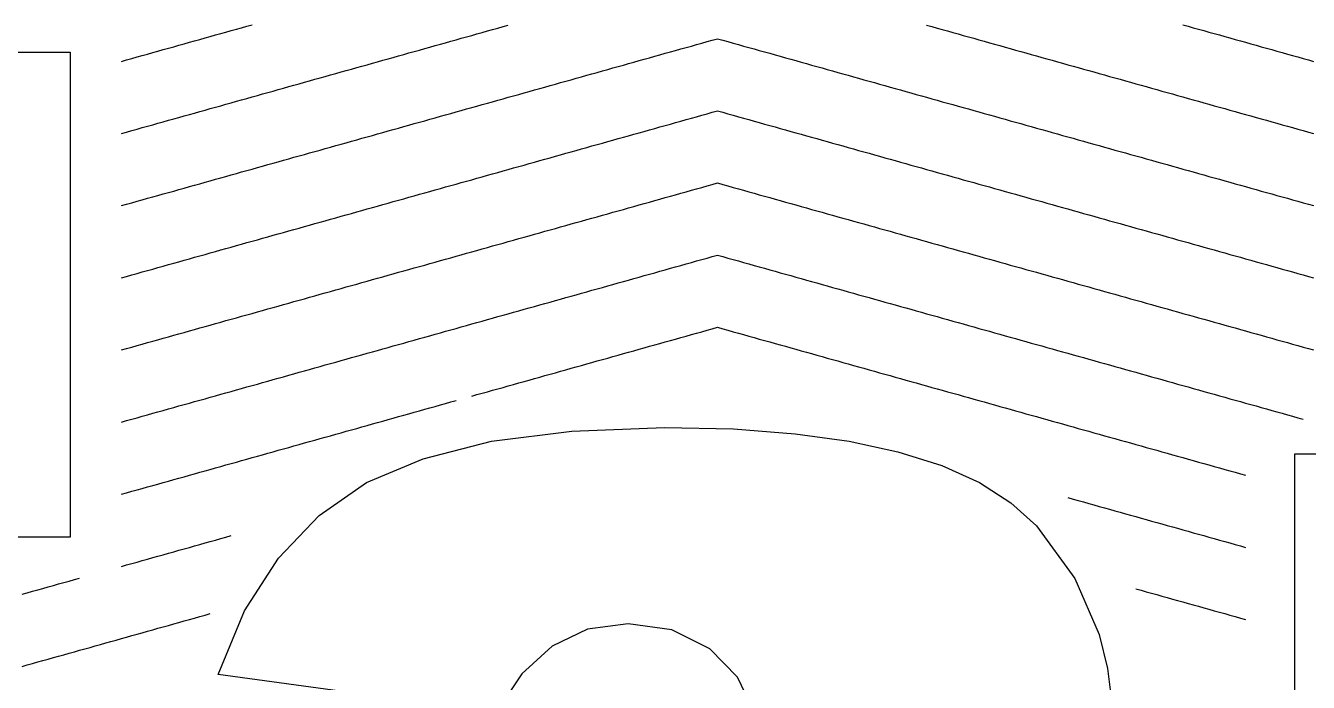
# Model space of a CAD drawing. Header units: millimetres. Extents: x 7 to 193, y 7 to 313.
# Drawn here: x 69.3 to 126.2, y 251.9 to 281 of the extents above; entities that cross this region are included whole.
import ezdxf

# ---------------------------------------------------------------- set-up
doc = ezdxf.new("R2010")
doc.units = ezdxf.units.MM
doc.layers.add('STUDY_GUIDES', color=7, linetype='Continuous')
doc.layers.add('STUDY_LETTER_BOUNDARY', color=7, linetype='Continuous')

msp = doc.modelspace()

# ---------------------------------------------------------------- linework, layer by layer
at = {"layer": 'STUDY_GUIDES'}
for points in [[(73.552, 279.3946), (73.784, 279.4595), (74.016, 279.5245), (74.248, 279.5894), (74.48, 279.6544), (74.712, 279.7194), (74.944, 279.7843), (75.176, 279.8493), (75.408, 279.9142), (75.64, 279.9792), (75.872, 280.0442), (76.104, 280.1091), (76.336, 280.1741), (76.568, 280.239), (76.8, 280.304), (77.032, 280.369), (77.264, 280.4339), (77.496, 280.4989), (77.728, 280.5638), (77.96, 280.6288), (78.192, 280.6938), (78.424, 280.7587), (78.656, 280.8237), (78.888, 280.8886), (79.12, 280.9536), (79.352, 281.0186)], [(73.552, 276.1946), (73.784, 276.2595), (74.016, 276.3245), (74.248, 276.3894), (74.48, 276.4544), (74.712, 276.5194), (74.944, 276.5843), (75.176, 276.6493), (75.408, 276.7142), (75.64, 276.7792), (75.872, 276.8442), (76.104, 276.9091), (76.336, 276.9741), (76.568, 277.039), (76.8, 277.104), (77.032, 277.169), (77.264, 277.2339), (77.496, 277.2989), (77.728, 277.3638), (77.96, 277.4288), (78.192, 277.4938), (78.424, 277.5587), (78.656, 277.6237), (78.888, 277.6886), (79.12, 277.7536), (79.352, 277.8186), (79.584, 277.8835), (79.816, 277.9485), (80.048, 278.0134), (80.28, 278.0784), (80.512, 278.1434), (80.744, 278.2083), (80.976, 278.2733), (81.208, 278.3382), (81.44, 278.4032), (81.672, 278.4682), (81.904, 278.5331), (82.136, 278.5981), (82.368, 278.663), (82.6, 278.728), (82.832, 278.793), (83.064, 278.8579), (83.296, 278.9229), (83.528, 278.9878), (83.76, 279.0528), (83.992, 279.1178), (84.224, 279.1827), (84.456, 279.2477), (84.688, 279.3126), (84.92, 279.3776), (85.152, 279.4426), (85.384, 279.5075), (85.616, 279.5725), (85.848, 279.6374), (86.08, 279.7024), (86.312, 279.7674), (86.544, 279.8323), (86.776, 279.8973), (87.008, 279.9622), (87.24, 280.0272), (87.472, 280.0922), (87.704, 280.1571), (87.936, 280.2221), (88.168, 280.287), (88.4, 280.352), (88.632, 280.417), (88.864, 280.4819), (89.096, 280.5469), (89.328, 280.6118), (89.56, 280.6768), (89.792, 280.7418), (90.024, 280.8067), (90.256, 280.8717), (90.488, 280.9366), (90.72, 281.0016)], [(109.28, 281.0016), (109.512, 280.9366), (109.744, 280.8717), (109.976, 280.8067), (110.208, 280.7418), (110.44, 280.6768), (110.672, 280.6118), (110.904, 280.5469), (111.136, 280.4819), (111.368, 280.417), (111.6, 280.352), (111.832, 280.287), (112.064, 280.2221), (112.296, 280.1571), (112.528, 280.0922), (112.76, 280.0272), (112.992, 279.9622), (113.224, 279.8973), (113.456, 279.8323), (113.688, 279.7674), (113.92, 279.7024), (114.152, 279.6374), (114.384, 279.5725), (114.616, 279.5075), (114.848, 279.4426), (115.08, 279.3776), (115.312, 279.3126), (115.544, 279.2477), (115.776, 279.1827), (116.008, 279.1178), (116.24, 279.0528), (116.472, 278.9878), (116.704, 278.9229), (116.936, 278.8579), (117.168, 278.793), (117.4, 278.728), (117.632, 278.663), (117.864, 278.5981), (118.096, 278.5331), (118.328, 278.4682), (118.56, 278.4032), (118.792, 278.3382), (119.024, 278.2733), (119.256, 278.2083), (119.488, 278.1434), (119.72, 278.0784), (119.952, 278.0134), (120.184, 277.9485), (120.416, 277.8835), (120.648, 277.8186), (120.88, 277.7536), (121.112, 277.6886), (121.344, 277.6237), (121.576, 277.5587), (121.808, 277.4938), (122.04, 277.4288), (122.272, 277.3638), (122.504, 277.2989), (122.736, 277.2339), (122.968, 277.169), (123.2, 277.104), (123.432, 277.039), (123.664, 276.9741), (123.896, 276.9091), (124.128, 276.8442), (124.36, 276.7792), (124.592, 276.7142), (124.824, 276.6493), (125.056, 276.5843), (125.288, 276.5194), (125.52, 276.4544), (125.752, 276.3894), (125.984, 276.3245), (126.216, 276.2595), (126.448, 276.1946)], [(120.648, 281.0186), (120.88, 280.9536), (121.112, 280.8886), (121.344, 280.8237), (121.576, 280.7587), (121.808, 280.6938), (122.04, 280.6288), (122.272, 280.5638), (122.504, 280.4989), (122.736, 280.4339), (122.968, 280.369), (123.2, 280.304), (123.432, 280.239), (123.664, 280.1741), (123.896, 280.1091), (124.128, 280.0442), (124.36, 279.9792), (124.592, 279.9142), (124.824, 279.8493), (125.056, 279.7843), (125.288, 279.7194), (125.52, 279.6544), (125.752, 279.5894), (125.984, 279.5245), (126.216, 279.4595), (126.448, 279.3946)], [(73.552, 272.9946), (73.784, 273.0595), (74.016, 273.1245), (74.248, 273.1894), (74.48, 273.2544), (74.712, 273.3194), (74.944, 273.3843), (75.176, 273.4493), (75.408, 273.5142), (75.64, 273.5792), (75.872, 273.6442), (76.104, 273.7091), (76.336, 273.7741), (76.568, 273.839), (76.8, 273.904), (77.032, 273.969), (77.264, 274.0339), (77.496, 274.0989), (77.728, 274.1638), (77.96, 274.2288), (78.192, 274.2938), (78.424, 274.3587), (78.656, 274.4237), (78.888, 274.4886), (79.12, 274.5536), (79.352, 274.6186), (79.584, 274.6835), (79.816, 274.7485), (80.048, 274.8134), (80.28, 274.8784), (80.512, 274.9434), (80.744, 275.0083), (80.976, 275.0733), (81.208, 275.1382), (81.44, 275.2032), (81.672, 275.2682), (81.904, 275.3331), (82.136, 275.3981), (82.368, 275.463), (82.6, 275.528), (82.832, 275.593), (83.064, 275.6579), (83.296, 275.7229), (83.528, 275.7878), (83.76, 275.8528), (83.992, 275.9178), (84.224, 275.9827), (84.456, 276.0477), (84.688, 276.1126), (84.92, 276.1776), (85.152, 276.2426), (85.384, 276.3075), (85.616, 276.3725), (85.848, 276.4374), (86.08, 276.5024), (86.312, 276.5674), (86.544, 276.6323), (86.776, 276.6973), (87.008, 276.7622), (87.24, 276.8272), (87.472, 276.8922), (87.704, 276.9571), (87.936, 277.0221), (88.168, 277.087), (88.4, 277.152), (88.632, 277.217), (88.864, 277.2819), (89.096, 277.3469), (89.328, 277.4118), (89.56, 277.4768), (89.792, 277.5418), (90.024, 277.6067), (90.256, 277.6717), (90.488, 277.7366), (90.72, 277.8016), (90.952, 277.8666), (91.184, 277.9315), (91.416, 277.9965), (91.648, 278.0614), (91.88, 278.1264), (92.112, 278.1914), (92.344, 278.2563), (92.576, 278.3213), (92.808, 278.3862), (93.04, 278.4512), (93.272, 278.5162), (93.504, 278.5811), (93.736, 278.6461), (93.968, 278.711), (94.2, 278.776), (94.432, 278.841), (94.664, 278.9059), (94.896, 278.9709), (95.128, 279.0358), (95.36, 279.1008), (95.592, 279.1658), (95.824, 279.2307), (96.056, 279.2957), (96.288, 279.3606), (96.52, 279.4256), (96.752, 279.4906), (96.984, 279.5555), (97.216, 279.6205), (97.448, 279.6854), (97.68, 279.7504), (97.912, 279.8154), (98.144, 279.8803), (98.376, 279.9453), (98.608, 280.0102), (98.84, 280.0752), (99.072, 280.1402), (99.304, 280.2051), (99.536, 280.2701), (99.768, 280.335), (100, 280.4), (100.232, 280.335), (100.464, 280.2701), (100.696, 280.2051), (100.928, 280.1402), (101.16, 280.0752), (101.392, 280.0102), (101.624, 279.9453), (101.856, 279.8803), (102.088, 279.8154), (102.32, 279.7504), (102.552, 279.6854), (102.784, 279.6205), (103.016, 279.5555), (103.248, 279.4906), (103.48, 279.4256), (103.712, 279.3606), (103.944, 279.2957), (104.176, 279.2307), (104.408, 279.1658), (104.64, 279.1008), (104.872, 279.0358), (105.104, 278.9709), (105.336, 278.9059), (105.568, 278.841), (105.8, 278.776), (106.032, 278.711), (106.264, 278.6461), (106.496, 278.5811), (106.728, 278.5162), (106.96, 278.4512), (107.192, 278.3862), (107.424, 278.3213), (107.656, 278.2563), (107.888, 278.1914), (108.12, 278.1264), (108.352, 278.0614), (108.584, 277.9965), (108.816, 277.9315), (109.048, 277.8666), (109.28, 277.8016), (109.512, 277.7366), (109.744, 277.6717), (109.976, 277.6067), (110.208, 277.5418), (110.44, 277.4768), (110.672, 277.4118), (110.904, 277.3469), (111.136, 277.2819), (111.368, 277.217), (111.6, 277.152), (111.832, 277.087), (112.064, 277.0221), (112.296, 276.9571), (112.528, 276.8922), (112.76, 276.8272), (112.992, 276.7622), (113.224, 276.6973), (113.456, 276.6323), (113.688, 276.5674), (113.92, 276.5024), (114.152, 276.4374), (114.384, 276.3725), (114.616, 276.3075), (114.848, 276.2426), (115.08, 276.1776), (115.312, 276.1126), (115.544, 276.0477), (115.776, 275.9827), (116.008, 275.9178), (116.24, 275.8528), (116.472, 275.7878), (116.704, 275.7229), (116.936, 275.6579), (117.168, 275.593), (117.4, 275.528), (117.632, 275.463), (117.864, 275.3981), (118.096, 275.3331), (118.328, 275.2682), (118.56, 275.2032), (118.792, 275.1382), (119.024, 275.0733), (119.256, 275.0083), (119.488, 274.9434), (119.72, 274.8784), (119.952, 274.8134), (120.184, 274.7485), (120.416, 274.6835), (120.648, 274.6186), (120.88, 274.5536), (121.112, 274.4886), (121.344, 274.4237), (121.576, 274.3587), (121.808, 274.2938), (122.04, 274.2288), (122.272, 274.1638), (122.504, 274.0989), (122.736, 274.0339), (122.968, 273.969), (123.2, 273.904), (123.432, 273.839), (123.664, 273.7741), (123.896, 273.7091), (124.128, 273.6442), (124.36, 273.5792), (124.592, 273.5142), (124.824, 273.4493), (125.056, 273.3843), (125.288, 273.3194), (125.52, 273.2544), (125.752, 273.1894), (125.984, 273.1245), (126.216, 273.0595), (126.448, 272.9946)], [(73.552, 269.7946), (73.784, 269.8595), (74.016, 269.9245), (74.248, 269.9894), (74.48, 270.0544), (74.712, 270.1194), (74.944, 270.1843), (75.176, 270.2493), (75.408, 270.3142), (75.64, 270.3792), (75.872, 270.4442), (76.104, 270.5091), (76.336, 270.5741), (76.568, 270.639), (76.8, 270.704), (77.032, 270.769), (77.264, 270.8339), (77.496, 270.8989), (77.728, 270.9638), (77.96, 271.0288), (78.192, 271.0938), (78.424, 271.1587), (78.656, 271.2237), (78.888, 271.2886), (79.12, 271.3536), (79.352, 271.4186), (79.584, 271.4835), (79.816, 271.5485), (80.048, 271.6134), (80.28, 271.6784), (80.512, 271.7434), (80.744, 271.8083), (80.976, 271.8733), (81.208, 271.9382), (81.44, 272.0032), (81.672, 272.0682), (81.904, 272.1331), (82.136, 272.1981), (82.368, 272.263), (82.6, 272.328), (82.832, 272.393), (83.064, 272.4579), (83.296, 272.5229), (83.528, 272.5878), (83.76, 272.6528), (83.992, 272.7178), (84.224, 272.7827), (84.456, 272.8477), (84.688, 272.9126), (84.92, 272.9776), (85.152, 273.0426), (85.384, 273.1075), (85.616, 273.1725), (85.848, 273.2374), (86.08, 273.3024), (86.312, 273.3674), (86.544, 273.4323), (86.776, 273.4973), (87.008, 273.5622), (87.24, 273.6272), (87.472, 273.6922), (87.704, 273.7571), (87.936, 273.8221), (88.168, 273.887), (88.4, 273.952), (88.632, 274.017), (88.864, 274.0819), (89.096, 274.1469), (89.328, 274.2118), (89.56, 274.2768), (89.792, 274.3418), (90.024, 274.4067), (90.256, 274.4717), (90.488, 274.5366), (90.72, 274.6016), (90.952, 274.6666), (91.184, 274.7315), (91.416, 274.7965), (91.648, 274.8614), (91.88, 274.9264), (92.112, 274.9914), (92.344, 275.0563), (92.576, 275.1213), (92.808, 275.1862), (93.04, 275.2512), (93.272, 275.3162), (93.504, 275.3811), (93.736, 275.4461), (93.968, 275.511), (94.2, 275.576), (94.432, 275.641), (94.664, 275.7059), (94.896, 275.7709), (95.128, 275.8358), (95.36, 275.9008), (95.592, 275.9658), (95.824, 276.0307), (96.056, 276.0957), (96.288, 276.1606), (96.52, 276.2256), (96.752, 276.2906), (96.984, 276.3555), (97.216, 276.4205), (97.448, 276.4854), (97.68, 276.5504), (97.912, 276.6154), (98.144, 276.6803), (98.376, 276.7453), (98.608, 276.8102), (98.84, 276.8752), (99.072, 276.9402), (99.304, 277.0051), (99.536, 277.0701), (99.768, 277.135), (100, 277.2), (100.232, 277.135), (100.464, 277.0701), (100.696, 277.0051), (100.928, 276.9402), (101.16, 276.8752), (101.392, 276.8102), (101.624, 276.7453), (101.856, 276.6803), (102.088, 276.6154), (102.32, 276.5504), (102.552, 276.4854), (102.784, 276.4205), (103.016, 276.3555), (103.248, 276.2906), (103.48, 276.2256), (103.712, 276.1606), (103.944, 276.0957), (104.176, 276.0307), (104.408, 275.9658), (104.64, 275.9008), (104.872, 275.8358), (105.104, 275.7709), (105.336, 275.7059), (105.568, 275.641), (105.8, 275.576), (106.032, 275.511), (106.264, 275.4461), (106.496, 275.3811), (106.728, 275.3162), (106.96, 275.2512), (107.192, 275.1862), (107.424, 275.1213), (107.656, 275.0563), (107.888, 274.9914), (108.12, 274.9264), (108.352, 274.8614), (108.584, 274.7965), (108.816, 274.7315), (109.048, 274.6666), (109.28, 274.6016), (109.512, 274.5366), (109.744, 274.4717), (109.976, 274.4067), (110.208, 274.3418), (110.44, 274.2768), (110.672, 274.2118), (110.904, 274.1469), (111.136, 274.0819), (111.368, 274.017), (111.6, 273.952), (111.832, 273.887), (112.064, 273.8221), (112.296, 273.7571), (112.528, 273.6922), (112.76, 273.6272), (112.992, 273.5622), (113.224, 273.4973), (113.456, 273.4323), (113.688, 273.3674), (113.92, 273.3024), (114.152, 273.2374), (114.384, 273.1725), (114.616, 273.1075), (114.848, 273.0426), (115.08, 272.9776), (115.312, 272.9126), (115.544, 272.8477), (115.776, 272.7827), (116.008, 272.7178), (116.24, 272.6528), (116.472, 272.5878), (116.704, 272.5229), (116.936, 272.4579), (117.168, 272.393), (117.4, 272.328), (117.632, 272.263), (117.864, 272.1981), (118.096, 272.1331), (118.328, 272.0682), (118.56, 272.0032), (118.792, 271.9382), (119.024, 271.8733), (119.256, 271.8083), (119.488, 271.7434), (119.72, 271.6784), (119.952, 271.6134), (120.184, 271.5485), (120.416, 271.4835), (120.648, 271.4186), (120.88, 271.3536), (121.112, 271.2886), (121.344, 271.2237), (121.576, 271.1587), (121.808, 271.0938), (122.04, 271.0288), (122.272, 270.9638), (122.504, 270.8989), (122.736, 270.8339), (122.968, 270.769), (123.2, 270.704), (123.432, 270.639), (123.664, 270.5741), (123.896, 270.5091), (124.128, 270.4442), (124.36, 270.3792), (124.592, 270.3142), (124.824, 270.2493), (125.056, 270.1843), (125.288, 270.1194), (125.52, 270.0544), (125.752, 269.9894), (125.984, 269.9245), (126.216, 269.8595), (126.448, 269.7946)], [(73.552, 266.5946), (73.784, 266.6595), (74.016, 266.7245), (74.248, 266.7894), (74.48, 266.8544), (74.712, 266.9194), (74.944, 266.9843), (75.176, 267.0493), (75.408, 267.1142), (75.64, 267.1792), (75.872, 267.2442), (76.104, 267.3091), (76.336, 267.3741), (76.568, 267.439), (76.8, 267.504), (77.032, 267.569), (77.264, 267.6339), (77.496, 267.6989), (77.728, 267.7638), (77.96, 267.8288), (78.192, 267.8938), (78.424, 267.9587), (78.656, 268.0237), (78.888, 268.0886), (79.12, 268.1536), (79.352, 268.2186), (79.584, 268.2835), (79.816, 268.3485), (80.048, 268.4134), (80.28, 268.4784), (80.512, 268.5434), (80.744, 268.6083), (80.976, 268.6733), (81.208, 268.7382), (81.44, 268.8032), (81.672, 268.8682), (81.904, 268.9331), (82.136, 268.9981), (82.368, 269.063), (82.6, 269.128), (82.832, 269.193), (83.064, 269.2579), (83.296, 269.3229), (83.528, 269.3878), (83.76, 269.4528), (83.992, 269.5178), (84.224, 269.5827), (84.456, 269.6477), (84.688, 269.7126), (84.92, 269.7776), (85.152, 269.8426), (85.384, 269.9075), (85.616, 269.9725), (85.848, 270.0374), (86.08, 270.1024), (86.312, 270.1674), (86.544, 270.2323), (86.776, 270.2973), (87.008, 270.3622), (87.24, 270.4272), (87.472, 270.4922), (87.704, 270.5571), (87.936, 270.6221), (88.168, 270.687), (88.4, 270.752), (88.632, 270.817), (88.864, 270.8819), (89.096, 270.9469), (89.328, 271.0118), (89.56, 271.0768), (89.792, 271.1418), (90.024, 271.2067), (90.256, 271.2717), (90.488, 271.3366), (90.72, 271.4016), (90.952, 271.4666), (91.184, 271.5315), (91.416, 271.5965), (91.648, 271.6614), (91.88, 271.7264), (92.112, 271.7914), (92.344, 271.8563), (92.576, 271.9213), (92.808, 271.9862), (93.04, 272.0512), (93.272, 272.1162), (93.504, 272.1811), (93.736, 272.2461), (93.968, 272.311), (94.2, 272.376), (94.432, 272.441), (94.664, 272.5059), (94.896, 272.5709), (95.128, 272.6358), (95.36, 272.7008), (95.592, 272.7658), (95.824, 272.8307), (96.056, 272.8957), (96.288, 272.9606), (96.52, 273.0256), (96.752, 273.0906), (96.984, 273.1555), (97.216, 273.2205), (97.448, 273.2854), (97.68, 273.3504), (97.912, 273.4154), (98.144, 273.4803), (98.376, 273.5453), (98.608, 273.6102), (98.84, 273.6752), (99.072, 273.7402), (99.304, 273.8051), (99.536, 273.8701), (99.768, 273.935), (100, 274), (100.232, 273.935), (100.464, 273.8701), (100.696, 273.8051), (100.928, 273.7402), (101.16, 273.6752), (101.392, 273.6102), (101.624, 273.5453), (101.856, 273.4803), (102.088, 273.4154), (102.32, 273.3504), (102.552, 273.2854), (102.784, 273.2205), (103.016, 273.1555), (103.248, 273.0906), (103.48, 273.0256), (103.712, 272.9606), (103.944, 272.8957), (104.176, 272.8307), (104.408, 272.7658), (104.64, 272.7008), (104.872, 272.6358), (105.104, 272.5709), (105.336, 272.5059), (105.568, 272.441), (105.8, 272.376), (106.032, 272.311), (106.264, 272.2461), (106.496, 272.1811), (106.728, 272.1162), (106.96, 272.0512), (107.192, 271.9862), (107.424, 271.9213), (107.656, 271.8563), (107.888, 271.7914), (108.12, 271.7264), (108.352, 271.6614), (108.584, 271.5965), (108.816, 271.5315), (109.048, 271.4666), (109.28, 271.4016), (109.512, 271.3366), (109.744, 271.2717), (109.976, 271.2067), (110.208, 271.1418), (110.44, 271.0768), (110.672, 271.0118), (110.904, 270.9469), (111.136, 270.8819), (111.368, 270.817), (111.6, 270.752), (111.832, 270.687), (112.064, 270.6221), (112.296, 270.5571), (112.528, 270.4922), (112.76, 270.4272), (112.992, 270.3622), (113.224, 270.2973), (113.456, 270.2323), (113.688, 270.1674), (113.92, 270.1024), (114.152, 270.0374), (114.384, 269.9725), (114.616, 269.9075), (114.848, 269.8426), (115.08, 269.7776), (115.312, 269.7126), (115.544, 269.6477), (115.776, 269.5827), (116.008, 269.5178), (116.24, 269.4528), (116.472, 269.3878), (116.704, 269.3229), (116.936, 269.2579), (117.168, 269.193), (117.4, 269.128), (117.632, 269.063), (117.864, 268.9981), (118.096, 268.9331), (118.328, 268.8682), (118.56, 268.8032), (118.792, 268.7382), (119.024, 268.6733), (119.256, 268.6083), (119.488, 268.5434), (119.72, 268.4784), (119.952, 268.4134), (120.184, 268.3485), (120.416, 268.2835), (120.648, 268.2186), (120.88, 268.1536), (121.112, 268.0886), (121.344, 268.0237), (121.576, 267.9587), (121.808, 267.8938), (122.04, 267.8288), (122.272, 267.7638), (122.504, 267.6989), (122.736, 267.6339), (122.968, 267.569), (123.2, 267.504), (123.432, 267.439), (123.664, 267.3741), (123.896, 267.3091), (124.128, 267.2442), (124.36, 267.1792), (124.592, 267.1142), (124.824, 267.0493), (125.056, 266.9843), (125.288, 266.9194), (125.52, 266.8544), (125.752, 266.7894), (125.984, 266.7245), (126.216, 266.6595), (126.448, 266.5946)], [(73.552, 263.3946), (73.784, 263.4595), (74.016, 263.5245), (74.248, 263.5894), (74.48, 263.6544), (74.712, 263.7194), (74.944, 263.7843), (75.176, 263.8493), (75.408, 263.9142), (75.64, 263.9792), (75.872, 264.0442), (76.104, 264.1091), (76.336, 264.1741), (76.568, 264.239), (76.8, 264.304), (77.032, 264.369), (77.264, 264.4339), (77.496, 264.4989), (77.728, 264.5638), (77.96, 264.6288), (78.192, 264.6938), (78.424, 264.7587), (78.656, 264.8237), (78.888, 264.8886), (79.12, 264.9536), (79.352, 265.0186), (79.584, 265.0835), (79.816, 265.1485), (80.048, 265.2134), (80.28, 265.2784), (80.512, 265.3434), (80.744, 265.4083), (80.976, 265.4733), (81.208, 265.5382), (81.44, 265.6032), (81.672, 265.6682), (81.904, 265.7331), (82.136, 265.7981), (82.368, 265.863), (82.6, 265.928), (82.832, 265.993), (83.064, 266.0579), (83.296, 266.1229), (83.528, 266.1878), (83.76, 266.2528), (83.992, 266.3178), (84.224, 266.3827), (84.456, 266.4477), (84.688, 266.5126), (84.92, 266.5776), (85.152, 266.6426), (85.384, 266.7075), (85.616, 266.7725), (85.848, 266.8374), (86.08, 266.9024), (86.312, 266.9674), (86.544, 267.0323), (86.776, 267.0973), (87.008, 267.1622), (87.24, 267.2272), (87.472, 267.2922), (87.704, 267.3571), (87.936, 267.4221), (88.168, 267.487), (88.4, 267.552), (88.632, 267.617), (88.864, 267.6819), (89.096, 267.7469), (89.328, 267.8118), (89.56, 267.8768), (89.792, 267.9418), (90.024, 268.0067), (90.256, 268.0717), (90.488, 268.1366), (90.72, 268.2016), (90.952, 268.2666), (91.184, 268.3315), (91.416, 268.3965), (91.648, 268.4614), (91.88, 268.5264), (92.112, 268.5914), (92.344, 268.6563), (92.576, 268.7213), (92.808, 268.7862), (93.04, 268.8512), (93.272, 268.9162), (93.504, 268.9811), (93.736, 269.0461), (93.968, 269.111), (94.2, 269.176), (94.432, 269.241), (94.664, 269.3059), (94.896, 269.3709), (95.128, 269.4358), (95.36, 269.5008), (95.592, 269.5658), (95.824, 269.6307), (96.056, 269.6957), (96.288, 269.7606), (96.52, 269.8256), (96.752, 269.8906), (96.984, 269.9555), (97.216, 270.0205), (97.448, 270.0854), (97.68, 270.1504), (97.912, 270.2154), (98.144, 270.2803), (98.376, 270.3453), (98.608, 270.4102), (98.84, 270.4752), (99.072, 270.5402), (99.304, 270.6051), (99.536, 270.6701), (99.768, 270.735), (100, 270.8), (100.232, 270.735), (100.464, 270.6701), (100.696, 270.6051), (100.928, 270.5402), (101.16, 270.4752), (101.392, 270.4102), (101.624, 270.3453), (101.856, 270.2803), (102.088, 270.2154), (102.32, 270.1504), (102.552, 270.0854), (102.784, 270.0205), (103.016, 269.9555), (103.248, 269.8906), (103.48, 269.8256), (103.712, 269.7606), (103.944, 269.6957), (104.176, 269.6307), (104.408, 269.5658), (104.64, 269.5008), (104.872, 269.4358), (105.104, 269.3709), (105.336, 269.3059), (105.568, 269.241), (105.8, 269.176), (106.032, 269.111), (106.264, 269.0461), (106.496, 268.9811), (106.728, 268.9162), (106.96, 268.8512), (107.192, 268.7862), (107.424, 268.7213), (107.656, 268.6563), (107.888, 268.5914), (108.12, 268.5264), (108.352, 268.4614), (108.584, 268.3965), (108.816, 268.3315), (109.048, 268.2666), (109.28, 268.2016), (109.512, 268.1366), (109.744, 268.0717), (109.976, 268.0067), (110.208, 267.9418), (110.44, 267.8768), (110.672, 267.8118), (110.904, 267.7469), (111.136, 267.6819), (111.368, 267.617), (111.6, 267.552), (111.832, 267.487), (112.064, 267.4221), (112.296, 267.3571), (112.528, 267.2922), (112.76, 267.2272), (112.992, 267.1622), (113.224, 267.0973), (113.456, 267.0323), (113.688, 266.9674), (113.92, 266.9024), (114.152, 266.8374), (114.384, 266.7725), (114.616, 266.7075), (114.848, 266.6426), (115.08, 266.5776), (115.312, 266.5126), (115.544, 266.4477), (115.776, 266.3827), (116.008, 266.3178), (116.24, 266.2528), (116.472, 266.1878), (116.704, 266.1229), (116.936, 266.0579), (117.168, 265.993), (117.4, 265.928), (117.632, 265.863), (117.864, 265.7981), (118.096, 265.7331), (118.328, 265.6682), (118.56, 265.6032), (118.792, 265.5382), (119.024, 265.4733), (119.256, 265.4083), (119.488, 265.3434), (119.72, 265.2784), (119.952, 265.2134), (120.184, 265.1485), (120.416, 265.0835), (120.648, 265.0186), (120.88, 264.9536), (121.112, 264.8886), (121.344, 264.8237), (121.576, 264.7587), (121.808, 264.6938), (122.04, 264.6288), (122.272, 264.5638), (122.504, 264.4989), (122.736, 264.4339), (122.968, 264.369), (123.2, 264.304), (123.432, 264.239), (123.664, 264.1741), (123.896, 264.1091), (124.128, 264.0442), (124.36, 263.9792), (124.592, 263.9142), (124.824, 263.8493), (125.056, 263.7843), (125.288, 263.7194), (125.52, 263.6544), (125.752, 263.5894), (125.984, 263.5245)], [(89.096, 264.5469), (89.328, 264.6118), (89.56, 264.6768), (89.792, 264.7418), (90.024, 264.8067), (90.256, 264.8717), (90.488, 264.9366), (90.72, 265.0016), (90.952, 265.0666), (91.184, 265.1315), (91.416, 265.1965), (91.648, 265.2614), (91.88, 265.3264), (92.112, 265.3914), (92.344, 265.4563), (92.576, 265.5213), (92.808, 265.5862), (93.04, 265.6512), (93.272, 265.7162), (93.504, 265.7811), (93.736, 265.8461), (93.968, 265.911), (94.2, 265.976), (94.432, 266.041), (94.664, 266.1059), (94.896, 266.1709), (95.128, 266.2358), (95.36, 266.3008), (95.592, 266.3658), (95.824, 266.4307), (96.056, 266.4957), (96.288, 266.5606), (96.52, 266.6256), (96.752, 266.6906), (96.984, 266.7555), (97.216, 266.8205), (97.448, 266.8854), (97.68, 266.9504), (97.912, 267.0154), (98.144, 267.0803), (98.376, 267.1453), (98.608, 267.2102), (98.84, 267.2752), (99.072, 267.3402), (99.304, 267.4051), (99.536, 267.4701), (99.768, 267.535), (100, 267.6), (100.232, 267.535), (100.464, 267.4701), (100.696, 267.4051), (100.928, 267.3402), (101.16, 267.2752), (101.392, 267.2102), (101.624, 267.1453), (101.856, 267.0803), (102.088, 267.0154), (102.32, 266.9504), (102.552, 266.8854), (102.784, 266.8205), (103.016, 266.7555), (103.248, 266.6906), (103.48, 266.6256), (103.712, 266.5606), (103.944, 266.4957), (104.176, 266.4307), (104.408, 266.3658), (104.64, 266.3008), (104.872, 266.2358), (105.104, 266.1709), (105.336, 266.1059), (105.568, 266.041), (105.8, 265.976), (106.032, 265.911), (106.264, 265.8461), (106.496, 265.7811), (106.728, 265.7162), (106.96, 265.6512), (107.192, 265.5862), (107.424, 265.5213), (107.656, 265.4563), (107.888, 265.3914), (108.12, 265.3264), (108.352, 265.2614), (108.584, 265.1965), (108.816, 265.1315), (109.048, 265.0666), (109.28, 265.0016), (109.512, 264.9366), (109.744, 264.8717), (109.976, 264.8067), (110.208, 264.7418), (110.44, 264.6768), (110.672, 264.6118), (110.904, 264.5469), (111.136, 264.4819), (111.368, 264.417), (111.6, 264.352), (111.832, 264.287), (112.064, 264.2221), (112.296, 264.1571), (112.528, 264.0922), (112.76, 264.0272), (112.992, 263.9622), (113.224, 263.8973), (113.456, 263.8323), (113.688, 263.7674), (113.92, 263.7024), (114.152, 263.6374), (114.384, 263.5725), (114.616, 263.5075), (114.848, 263.4426), (115.08, 263.3776), (115.312, 263.3126), (115.544, 263.2477), (115.776, 263.1827), (116.008, 263.1178), (116.24, 263.0528), (116.472, 262.9878), (116.704, 262.9229), (116.936, 262.8579), (117.168, 262.793), (117.4, 262.728), (117.632, 262.663), (117.864, 262.5981), (118.096, 262.5331), (118.328, 262.4682), (118.56, 262.4032), (118.792, 262.3382), (119.024, 262.2733), (119.256, 262.2083), (119.488, 262.1434), (119.72, 262.0784), (119.952, 262.0134), (120.184, 261.9485), (120.416, 261.8835), (120.648, 261.8186), (120.88, 261.7536), (121.112, 261.6886), (121.344, 261.6237), (121.576, 261.5587), (121.808, 261.4938), (122.04, 261.4288), (122.272, 261.3638), (122.504, 261.2989), (122.736, 261.2339), (122.968, 261.169), (123.2, 261.104), (123.432, 261.039)], [(73.552, 260.1946), (73.784, 260.2595), (74.016, 260.3245), (74.248, 260.3894), (74.48, 260.4544), (74.712, 260.5194), (74.944, 260.5843), (75.176, 260.6493), (75.408, 260.7142), (75.64, 260.7792), (75.872, 260.8442), (76.104, 260.9091), (76.336, 260.9741), (76.568, 261.039), (76.8, 261.104), (77.032, 261.169), (77.264, 261.2339), (77.496, 261.2989), (77.728, 261.3638), (77.96, 261.4288), (78.192, 261.4938), (78.424, 261.5587), (78.656, 261.6237), (78.888, 261.6886), (79.12, 261.7536), (79.352, 261.8186), (79.584, 261.8835), (79.816, 261.9485), (80.048, 262.0134), (80.28, 262.0784), (80.512, 262.1434), (80.744, 262.2083), (80.976, 262.2733), (81.208, 262.3382), (81.44, 262.4032), (81.672, 262.4682), (81.904, 262.5331), (82.136, 262.5981), (82.368, 262.663), (82.6, 262.728), (82.832, 262.793), (83.064, 262.8579), (83.296, 262.9229), (83.528, 262.9878), (83.76, 263.0528), (83.992, 263.1178), (84.224, 263.1827), (84.456, 263.2477), (84.688, 263.3126), (84.92, 263.3776), (85.152, 263.4426), (85.384, 263.5075), (85.616, 263.5725), (85.848, 263.6374), (86.08, 263.7024), (86.312, 263.7674), (86.544, 263.8323), (86.776, 263.8973), (87.008, 263.9622), (87.24, 264.0272), (87.472, 264.0922), (87.704, 264.1571), (87.936, 264.2221), (88.168, 264.287), (88.4, 264.352)], [(115.544, 260.0477), (115.776, 259.9827), (116.008, 259.9178), (116.24, 259.8528), (116.472, 259.7878), (116.704, 259.7229), (116.936, 259.6579), (117.168, 259.593), (117.4, 259.528), (117.632, 259.463), (117.864, 259.3981), (118.096, 259.3331), (118.328, 259.2682), (118.56, 259.2032), (118.792, 259.1382), (119.024, 259.0733), (119.256, 259.0083), (119.488, 258.9434), (119.72, 258.8784), (119.952, 258.8134), (120.184, 258.7485), (120.416, 258.6835), (120.648, 258.6186), (120.88, 258.5536), (121.112, 258.4886), (121.344, 258.4237), (121.576, 258.3587), (121.808, 258.2938), (122.04, 258.2288), (122.272, 258.1638), (122.504, 258.0989), (122.736, 258.0339), (122.968, 257.969), (123.2, 257.904), (123.432, 257.839)], [(73.552, 256.9946), (73.784, 257.0595), (74.016, 257.1245), (74.248, 257.1894), (74.48, 257.2544), (74.712, 257.3194), (74.944, 257.3843), (75.176, 257.4493), (75.408, 257.5142), (75.64, 257.5792), (75.872, 257.6442), (76.104, 257.7091), (76.336, 257.7741), (76.568, 257.839), (76.8, 257.904), (77.032, 257.969), (77.264, 258.0339), (77.496, 258.0989), (77.728, 258.1638), (77.96, 258.2288), (78.192, 258.2938), (78.424, 258.3587)], [(69.144, 255.7603), (69.376, 255.8253), (69.608, 255.8902), (69.84, 255.9552), (70.072, 256.0202), (70.304, 256.0851), (70.536, 256.1501), (70.768, 256.215), (71, 256.28), (71.232, 256.345), (71.464, 256.4099), (71.696, 256.4749)], [(118.56, 256.0032), (118.792, 255.9382), (119.024, 255.8733), (119.256, 255.8083), (119.488, 255.7434), (119.72, 255.6784), (119.952, 255.6134), (120.184, 255.5485), (120.416, 255.4835), (120.648, 255.4186), (120.88, 255.3536), (121.112, 255.2886), (121.344, 255.2237), (121.576, 255.1587), (121.808, 255.0938), (122.04, 255.0288), (122.272, 254.9638), (122.504, 254.8989), (122.736, 254.8339), (122.968, 254.769), (123.2, 254.704), (123.432, 254.639)], [(69.144, 252.5603), (69.376, 252.6253), (69.608, 252.6902), (69.84, 252.7552), (70.072, 252.8202), (70.304, 252.8851), (70.536, 252.9501), (70.768, 253.015), (71, 253.08), (71.232, 253.145), (71.464, 253.2099), (71.696, 253.2749), (71.928, 253.3398), (72.16, 253.4048), (72.392, 253.4698), (72.624, 253.5347), (72.856, 253.5997), (73.088, 253.6646), (73.32, 253.7296), (73.552, 253.7946), (73.784, 253.8595), (74.016, 253.9245), (74.248, 253.9894), (74.48, 254.0544), (74.712, 254.1194), (74.944, 254.1843), (75.176, 254.2493), (75.408, 254.3142), (75.64, 254.3792), (75.872, 254.4442), (76.104, 254.5091), (76.336, 254.5741), (76.568, 254.639), (76.8, 254.704), (77.032, 254.769), (77.264, 254.8339), (77.496, 254.8989)]]:
    msp.add_lwpolyline(points, dxfattribs=at)
at = {"layer": 'STUDY_LETTER_BOUNDARY'}
for points in [[(60.81, 279.8), (71.28, 279.8), (71.28, 258.29), (60.42, 258.29)], [(90.18, 250.52), (77.85, 252.2), (79.02, 255.02), (80.52, 257.36), (82.32, 259.25), (84.42, 260.72), (86.94, 261.77), (89.97, 262.55), (93.54, 263), (97.65, 263.15), (100.71, 263.09), (103.44, 262.88), (105.84, 262.55), (108, 262.07), (109.95, 261.47), (111.63, 260.72), (113.01, 259.82), (114.15, 258.8), (115.86, 256.46), (116.94, 253.97), (117.3, 252.47), (117.54, 250.58)], [(125.61, 249.08), (125.61, 261.98), (145.29, 261.98), (145.29, 256.76), (146.76, 258.17), (148.23, 259.37), (149.76, 260.39), (151.29, 261.23), (152.88, 261.89), (154.47, 262.37), (156.09, 262.64), (157.74, 262.73), (160.47, 262.46), (162.84, 261.65), (164.85, 260.3), (166.5, 258.38), (167.79, 255.86), (168.69, 252.68), (169.23, 248.87)], [(101.61, 250.58), (100.89, 252.08), (99.66, 253.34), (97.98, 254.18), (96.03, 254.45), (94.23, 254.21), (92.67, 253.46), (91.32, 252.23), (90.18, 250.52)]]:
    msp.add_lwpolyline(points, dxfattribs=at)

doc.saveas('drawing.dxf')
